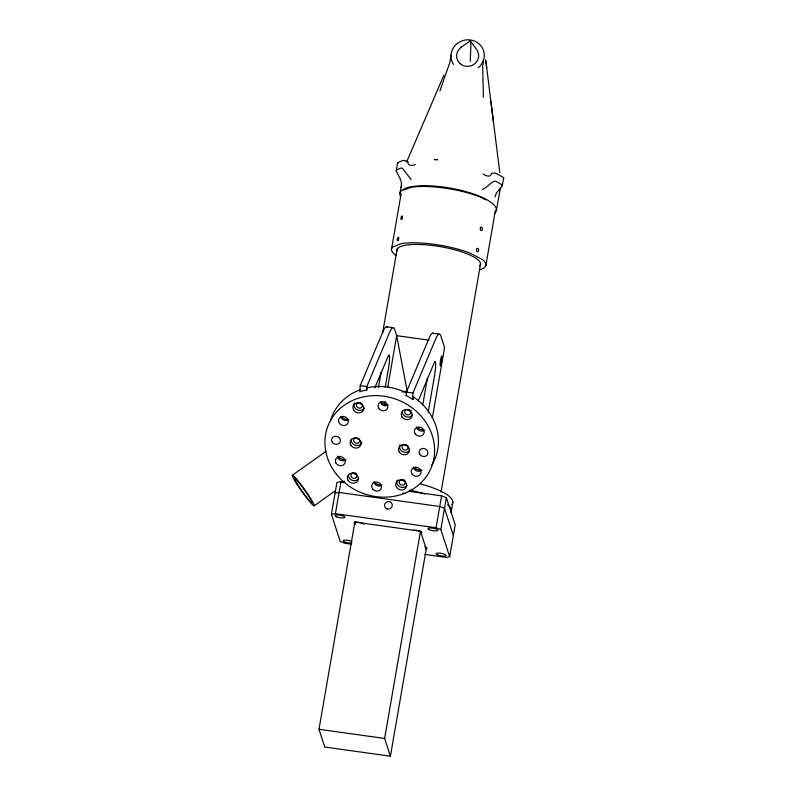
<?xml version="1.0" encoding="UTF-8"?>
<svg xmlns="http://www.w3.org/2000/svg" width="796" height="796" viewBox="0 0 796 796"><rect width="100%" height="100%" fill="white"/><g stroke="black" fill="none" stroke-linecap="round" stroke-linejoin="round"><path stroke-width="1.19" d="M397.532 163.011L396.249 171.08L400.706 179.737L401.542 183.906M451.004 55.302L449.79 62.576L439.88 91.013M470.237 61.421L470.864 46.178A30.457 3.851 -82.1 0 0 470.635 42.685L470.277 40.855L461.212 47.203M387.403 327.236A55.68 7.035 -82.1 0 0 382.916 331.703L360.24 385.652L359.752 391.851A55.68 49.869 22.8 0 1 366.648 389.95L367.603 387.672A55.68 49.869 22.8 0 1 405.88 392.617M366.508 390.289L366.807 386.567L389.483 332.619A55.68 7.035 -82.1 0 1 394.726 329.693L396.667 335.673L407.045 390.348M406.119 395.811L406.408 392.1L429.094 338.141A55.68 7.035 -82.1 0 1 433.571 333.683M412.487 399.214L412.975 393.015L435.651 339.056A55.68 7.035 -82.1 0 1 440.894 336.141L444.566 347.434L432.308 418.278M413.353 399.493L413.552 397.015A55.68 49.869 22.8 0 1 431.85 464.874M401.532 184.98L401.284 187.12M351.165 544.156L345.036 543.3L340.27 541.499L331.425 514.286L336.937 482.406L340.927 481.829L344.618 482.346M331.425 514.286L335.415 513.709L340.927 481.829M391.612 248.641L401.154 193.537M382.617 332.987L397.184 248.82M318.987 729.295L354.847 522.067L420.487 531.231L426.258 548.981L390.398 756.2L324.758 747.046L318.987 729.295L384.627 738.449L390.398 756.2M378.438 387.702L381.185 371.792M382.249 404.527L382.667 402.079M385.214 387.393L388.388 369.036A11.134 1.403 -82.1 0 0 389.503 357.693A11.134 1.403 -82.1 0 0 388.219 356.031L374.876 387.771M384.617 405.293L385.254 401.632M387.791 386.975L396.667 335.673L429.074 340.19M422.696 405.154L427.362 378.229M428.208 412.199L434.556 375.473A11.134 1.403 -82.1 0 0 435.671 364.13A11.134 1.403 -82.1 0 0 434.387 362.469L418.189 401.005M384.627 738.449L420.487 531.231M441.064 492.018L480.535 263.894M424.825 554.424L445.69 557.339L449.68 556.762L440.835 529.549L436.069 527.748L441.591 495.868L408.447 491.251M485.878 265.446L495.41 210.343M440.835 529.549L446.347 497.669L441.591 495.868M451.272 511.151L452.745 502.654M449.68 556.762L455.193 524.882L446.347 497.669M496.396 210.442L500.475 187.488M494.993 196.94L496.376 193.08L502.137 186.234L503.699 177.956M399.89 193.378L401.592 183.866M396.189 170.553L396.338 170.254A59.023 16.756 10.1 0 1 401.373 167.956L403.065 168.951L411.104 179.568M483.6 59.839L482.694 65.959L483.381 97.072M413.552 397.015L412.587 399.303A55.68 49.869 22.8 0 0 406.04 395.443M415.054 469.67L416.01 467.411M443.899 75.132L407.204 160.653M292.341 475.282L325.912 451.382M314.181 505.788L334.907 491.023M482.276 189.498C487.331 187.856 490.435 181.906 495.42 181.08A59.023 16.756 10.1 0 1 502.127 185.01M415.393 164.623L412.408 165.399A8.905 2.527 10.1 0 1 409.512 165.061L408.318 164.165L407.761 161.489A8.905 2.527 10.1 0 1 405.622 160.872A2.169 0.617 10.1 0 0 402.686 160.603A59.023 16.756 10.1 0 0 397.642 162.891A2.169 0.617 10.1 0 0 398.139 163.618M403.453 190.264L410.935 187.359A47.889 11.94 9.8 0 1 477.729 196.015M335.096 493.032L339.096 492.455L439.75 506.495L444.506 508.296L453.362 535.509M437.482 159.668L434.178 159.489A49.044 13.89 10.1 0 1 437.511 159.688M386.478 326.758L393.045 327.673M432.646 333.206L439.213 334.121M360.24 385.652L366.807 386.567M406.408 392.1L412.975 393.015M402.885 493.132L405.065 493.43M335.415 513.709L436.069 527.748M485.729 199.836L480.446 197.05A47.889 11.94 9.8 0 0 478.655 196.363M483.112 174.055L486.067 175.677A8.905 2.527 10.1 0 0 488.993 176.145L490.386 175.618L491.769 173.21A8.915 2.527 10.1 0 0 493.719 173.16A2.169 0.617 10.1 0 1 496.734 173.717A59.023 16.756 10.1 0 1 503.43 177.637A2.169 0.617 10.1 0 1 503.54 178.204M459.998 63.61L462.655 65.332A11.094 10.537 -15 0 0 478.724 55.163L477.53 50.685L470.277 40.855M502.127 185.01L502.356 185.518M354.847 522.067L355.563 524.285M490.873 101.311L499.808 172.603M493.48 122.186L485.968 61.829L486.694 67.899M485.699 59.67L485.998 62.118M400.657 196.682A48.994 13.91 10.1 0 1 450.327 188.125A48.994 13.91 10.1 0 1 494.654 213.268M406.079 161.996A54.566 15.492 10.1 0 1 407.761 161.489M453.461 64.436A16.706 15.88 -15 0 1 458.297 42.755A16.706 15.88 -15 0 1 481.013 45.919A16.706 15.88 -15 0 1 478.078 67.869M460.078 63.6A11.094 10.537 -15 0 1 461.282 47.253M424.686 546.752A5.015 1.244 9.8 0 1 425.382 548.882M413.303 530.285A5.015 1.244 9.8 0 1 420.059 531.231A5.015 1.244 9.8 0 1 421.044 533.111M351.832 543.051A5.015 1.244 9.8 0 1 344.648 541.937A5.015 1.244 9.8 0 1 344.857 540.136A5.015 1.244 9.8 0 1 352.011 541.449M355.135 523.798A5.015 1.254 9.8 0 1 355.722 522.166A5.015 1.254 9.8 0 1 362.498 523.31M363.215 523.659A5.015 1.254 9.8 0 1 363.931 524.325M479.908 269.695A47.889 11.93 9.8 0 0 482.316 259.506L470.695 253.377A47.889 11.93 9.8 0 0 401.184 243.685L392.637 246.999A47.889 11.93 9.8 0 0 396.428 255.625M396.985 250.849A42.377 10.557 9.8 0 1 441.81 246.919A42.377 10.557 9.8 0 1 479.729 265.814M402.109 392.03A11.134 10.696 -18 0 1 407.273 391.572M356.061 473.401A2.298 2.06 22.8 0 1 355.533 473.113M403.96 479.869A2.298 2.06 22.8 0 1 401.701 479.55M409.492 409.572A2.298 2.06 22.8 0 1 407.761 409.542M406.169 444.855A2.298 2.06 22.8 0 1 404.995 444.685M420.507 483.859A55.68 13.87 9.8 0 1 451.79 504.465M343.205 482.903A55.68 13.87 9.8 0 1 344.439 481.142M447.641 504.724A55.68 13.87 9.8 0 1 450.924 512.087M409.9 490.057A55.68 13.87 9.8 0 1 424.756 494.057M330.39 421.154A55.68 49.869 22.8 0 1 360.598 389.632M348.688 419.761A5.015 4.487 22.8 0 1 340.698 416.378M348.3 419.502A8.348 7.482 22.8 0 1 341.534 416.895M358.936 438.855A3.065 2.746 22.8 0 1 357.971 443.113A3.065 2.746 22.8 0 1 353.693 440.815A3.065 2.746 22.8 0 1 356.867 437.75M345.952 459.6A5.015 4.487 22.8 0 1 340.648 460.297A5.015 4.487 22.8 0 1 337.474 456.009M361.911 442.337A5.572 4.985 22.8 0 1 355.374 445.342A5.572 4.985 22.8 0 1 351.255 439.203M364.22 408.159A5.572 4.985 22.8 0 1 357.026 409.741A5.572 4.985 22.8 0 1 354.359 403.035M361.503 403.821A3.065 2.746 22.8 0 1 358.807 402.487M361.115 403.184A3.065 2.746 22.8 0 1 360.966 407.86A3.065 2.746 22.8 0 1 356.419 405.423A3.065 2.746 22.8 0 1 360.409 402.806M344.887 459.68A8.348 7.482 22.8 0 1 338.2 456.894M358.737 438.964A3.065 2.746 22.8 0 1 356.041 437.631M358.688 478.456A5.572 4.985 22.8 0 1 352.041 480.286A5.572 4.985 22.8 0 1 348.489 474.356M356.727 474.018A3.065 2.746 22.8 0 1 353.275 472.784M354.877 473.103A3.065 2.746 22.8 0 1 356.051 477.749A3.065 2.746 22.8 0 1 351.066 476.446A3.065 2.746 22.8 0 1 354.101 472.894M387.702 405.234A5.015 4.487 22.8 0 1 380.299 402.099M388.02 404.696A8.348 7.482 22.8 0 1 381.194 402.269M409.811 450.058A5.572 4.985 22.8 0 1 402.617 451.64A5.572 4.985 22.8 0 1 399.95 444.924M407.293 445.601A3.065 2.746 22.8 0 1 406.776 449.64A3.065 2.746 22.8 0 1 402.418 448.496A3.065 2.746 22.8 0 1 403.691 444.656M405.224 444.496A3.065 2.746 22.8 0 1 406.706 445.073M412.577 414.905A5.572 4.985 22.8 0 1 405.93 416.736A5.572 4.985 22.8 0 1 402.378 410.806M381.841 485.301A5.015 4.487 22.8 0 1 373.851 481.918M410.059 410.447A3.065 2.746 22.8 0 1 409.542 414.487A3.065 2.746 22.8 0 1 405.184 413.343A3.065 2.746 22.8 0 1 406.457 409.502M408.766 409.552A3.065 2.746 22.8 0 1 409.472 409.92M411.154 410.268A3.065 2.746 22.8 0 1 407.562 409.671M424.487 430.328A5.015 4.487 22.8 0 1 416.497 426.945M380.966 485.053A8.348 7.482 22.8 0 1 374.349 482.087M407.671 445.651A3.065 2.746 22.8 0 1 404.786 444.815M407.045 485.202A5.572 4.985 22.8 0 1 399.851 486.784A5.572 4.985 22.8 0 1 397.184 480.078M404.905 480.804A3.065 2.746 22.8 0 1 401.522 479.381M423.114 430.059A8.348 7.482 22.8 0 1 417.701 427.8M421.751 470.177A5.015 4.487 22.8 0 1 413.462 467.64M421.661 470.187A8.348 7.482 22.8 0 1 413.671 467.103M429.472 529.768A5.015 1.244 9.8 0 0 437.74 530.534A5.015 1.244 9.8 0 0 431.681 528.007A5.015 1.244 9.8 0 0 429.472 529.768M437.641 554.912A5.015 1.244 9.8 0 0 445.909 555.688A5.015 1.244 9.8 0 0 439.86 553.15A5.015 1.244 9.8 0 0 437.641 554.912M386.796 508.773A3.9 3.741 -18 0 0 392.279 504.873A3.9 3.741 -18 0 0 386.16 502.316A3.9 3.741 -18 0 0 386.796 508.773M336.469 516.793A5.015 1.244 9.8 0 0 344.738 517.569A5.015 1.244 9.8 0 0 338.688 515.032A5.015 1.244 9.8 0 0 336.469 516.793M398.139 240.312A1.801 0.667 -74.3 0 0 398.657 237.327A1.801 0.667 -74.3 0 0 397.264 239.258A1.801 0.667 -74.3 0 0 398.139 240.312M401.811 219.049A1.801 0.667 -74.3 0 0 402.328 216.074A1.801 0.667 -74.3 0 0 400.945 218.005A1.801 0.667 -74.3 0 0 401.811 219.049M480.376 227.845A1.801 1.065 89 0 0 481.262 230.611A1.801 1.065 89 0 0 482.217 227.974A1.801 1.065 89 0 0 480.376 227.845M476.704 249.098A1.801 1.065 89 0 0 477.59 251.864A1.801 1.065 89 0 0 478.545 249.228A1.801 1.065 89 0 0 476.704 249.098M441.223 363.653A5.015 0.637 -82.1 0 0 441.75 356.051A5.015 0.637 -82.1 0 0 440.158 363.324A5.015 0.637 -82.1 0 0 441.223 363.653M297.246 483.948A15.204 1.323 54.5 0 0 311.933 502.933A15.204 1.323 54.5 0 0 300.599 484.724A15.204 1.323 54.5 0 0 297.246 483.948M295.883 482.475A18.766 1.632 54.5 0 0 313.972 505.848A18.766 1.632 54.5 0 0 299.923 483.291A18.766 1.632 54.5 0 0 295.883 482.475M336.36 474.167A55.68 49.869 22.8 0 0 430.507 469.322A55.68 49.869 22.8 0 0 372.458 395.682A55.68 49.869 22.8 0 0 336.36 474.167M332.141 441.919A4.458 3.99 22.8 0 0 339.743 442.695A4.458 3.99 22.8 0 0 336.151 436.248A4.458 3.99 22.8 0 0 332.141 441.919M339.454 423.402A5.015 4.487 22.8 0 0 347.961 423.213A5.015 4.487 22.8 0 0 342.957 416.447A5.015 4.487 22.8 0 0 339.454 423.402M350.897 445.292A5.572 4.985 22.8 0 0 360.399 445.82A5.572 4.985 22.8 0 0 355.494 437.949A5.572 4.985 22.8 0 0 350.897 445.292M335.982 463.103A5.015 4.487 22.8 0 0 344.539 463.829A5.015 4.487 22.8 0 0 340.36 456.635A5.015 4.487 22.8 0 0 335.982 463.103M353.663 410.139A5.572 4.985 22.8 0 0 363.165 410.676A5.572 4.985 22.8 0 0 358.26 402.806A5.572 4.985 22.8 0 0 353.663 410.139M348.131 480.436A5.572 4.985 22.8 0 0 357.633 480.963A5.572 4.985 22.8 0 0 352.728 473.103A5.572 4.985 22.8 0 0 348.131 480.436M378.627 408.129A5.015 4.487 22.8 0 0 387.174 408.865A5.015 4.487 22.8 0 0 383.005 401.672A5.015 4.487 22.8 0 0 378.627 408.129M399.254 452.029A5.572 4.985 22.8 0 0 408.756 452.566A5.572 4.985 22.8 0 0 403.861 444.695A5.572 4.985 22.8 0 0 399.254 452.029M402.02 416.885A5.572 4.985 22.8 0 0 411.522 417.422A5.572 4.985 22.8 0 0 406.627 409.552A5.572 4.985 22.8 0 0 402.02 416.885M372.618 488.943A5.015 4.487 22.8 0 0 381.115 488.754A5.015 4.487 22.8 0 0 376.11 481.988A5.015 4.487 22.8 0 0 372.618 488.943M415.253 433.969A5.015 4.487 22.8 0 0 423.761 433.78A5.015 4.487 22.8 0 0 418.756 427.024A5.015 4.487 22.8 0 0 415.253 433.969M396.488 487.182A5.572 4.985 22.8 0 0 405.99 487.709A5.572 4.985 22.8 0 0 401.085 479.839A5.572 4.985 22.8 0 0 396.488 487.182M399.532 483.421A3.065 2.746 22.8 0 0 404.736 484.147A3.065 2.746 22.8 0 0 402.458 479.64A3.065 2.746 22.8 0 0 399.532 483.421M411.791 473.67A5.015 4.487 22.8 0 0 420.338 474.406A5.015 4.487 22.8 0 0 416.169 467.212A5.015 4.487 22.8 0 0 411.791 473.67M419.671 454.128A4.458 3.99 22.8 0 0 427.263 454.904A4.458 3.99 22.8 0 0 423.681 448.456A4.458 3.99 22.8 0 0 419.671 454.128"/></g></svg>
